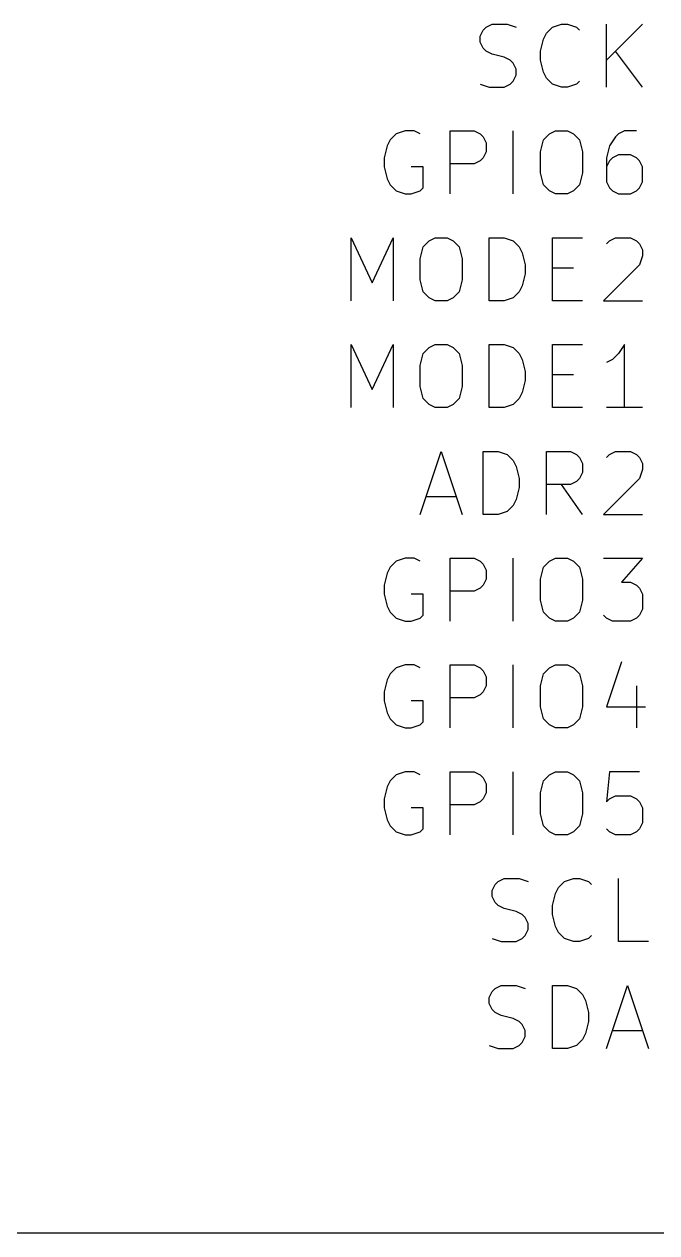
# Model space of a CAD drawing. Header units: millimetres. Extents: x 10 to 287, y -200 to -10.
# Drawn here: x 125.74 to 140.77, y -130.81 to -102.06 of the extents above; entities that cross this region are included whole.
import ezdxf

# ---------------------------------------------------------------- set-up
doc = ezdxf.new("R2010")
doc.units = ezdxf.units.MM
doc.layers.add('GREENSIXTYFIVE', color=129, linetype='CONTINUOUS')
doc.layers.add('RED', color=14, linetype='CONTINUOUS')

msp = doc.modelspace()

# ---------------------------------------------------------------- linework, layer by layer
at = {"layer": 'GREENSIXTYFIVE', "linetype": 'CONTINUOUS'}
for p, q in [((136.577, -102.3502), (136.6484, -102.2074)), ((136.577, -102.3502), (136.6484, -102.2074)), ((136.6484, -102.2074), (136.7197, -102.1361)), ((136.6484, -102.2074), (136.7197, -102.1361)), ((136.7197, -102.1361), (136.8624, -102.0647)), ((136.7197, -102.1361), (136.8624, -102.0647)), ((136.8624, -102.0647), (137.2193, -102.0647)), ((136.8624, -102.0647), (137.2193, -102.0647)), ((137.2193, -102.0647), (137.4333, -102.1361)), ((137.2193, -102.0647), (137.4333, -102.1361)), ((138.0756, -102.4215), (138.1469, -102.2788)), ((138.0756, -102.4215), (138.1469, -102.2788)), ((138.1469, -102.2788), (138.2896, -102.1361)), ((138.1469, -102.2788), (138.2896, -102.1361)), ((138.2896, -102.1361), (138.5037, -102.0647)), ((138.2896, -102.1361), (138.5037, -102.0647)), ((138.5037, -102.0647), (138.6465, -102.0647)), ((138.5037, -102.0647), (138.6465, -102.0647)), ((138.6465, -102.0647), (138.8605, -102.1361)), ((138.6465, -102.0647), (138.8605, -102.1361)), ((138.8605, -102.1361), (138.9319, -102.2074)), ((138.8605, -102.1361), (138.9319, -102.2074)), ((139.5742, -103.5633), (139.5742, -102.0647)), ((140.4305, -102.0647), (139.5742, -102.9211)), ((139.5742, -103.5633), (139.5742, -102.0647)), ((140.4305, -102.0647), (139.5742, -102.9211)), ((136.577, -102.4929), (136.577, -102.3502)), ((136.577, -102.4929), (136.577, -102.3502)), ((136.6484, -102.6356), (136.577, -102.4929)), ((136.6484, -102.6356), (136.577, -102.4929)), ((138.0042, -102.707), (138.0756, -102.4215)), ((138.0042, -102.707), (138.0756, -102.4215)), ((136.7197, -102.707), (136.6484, -102.6356)), ((136.7197, -102.707), (136.6484, -102.6356)), ((136.8624, -102.7783), (136.7197, -102.707)), ((136.8624, -102.7783), (136.7197, -102.707)), ((137.1479, -102.8497), (136.8624, -102.7783)), ((137.1479, -102.8497), (136.8624, -102.7783)), ((137.2906, -102.9211), (137.1479, -102.8497)), ((137.2906, -102.9211), (137.1479, -102.8497)), ((138.0042, -102.9211), (138.0042, -102.707)), ((138.0042, -102.9211), (138.0042, -102.707)), ((140.4305, -103.5633), (139.7882, -102.707)), ((140.4305, -103.5633), (139.7882, -102.707)), ((137.362, -102.9924), (137.2906, -102.9211)), ((137.362, -102.9924), (137.2906, -102.9211)), ((137.4333, -103.1351), (137.362, -102.9924)), ((137.4333, -103.1351), (137.362, -102.9924)), ((137.4333, -103.2779), (137.4333, -103.1351)), ((137.4333, -103.2779), (137.4333, -103.1351)), ((138.0756, -103.2065), (138.0042, -102.9211)), ((138.0756, -103.2065), (138.0042, -102.9211)), ((137.2906, -103.492), (137.362, -103.4206)), ((137.2906, -103.492), (137.362, -103.4206)), ((137.362, -103.4206), (137.4333, -103.2779)), ((137.362, -103.4206), (137.4333, -103.2779)), ((138.1469, -103.3492), (138.0756, -103.2065)), ((138.1469, -103.3492), (138.0756, -103.2065)), ((138.2896, -103.492), (138.1469, -103.3492)), ((138.2896, -103.492), (138.1469, -103.3492)), ((138.9319, -103.4206), (138.8605, -103.492)), ((138.9319, -103.4206), (138.8605, -103.492)), ((136.577, -103.492), (136.7911, -103.5633)), ((136.577, -103.492), (136.7911, -103.5633)), ((136.7911, -103.5633), (137.1479, -103.5633)), ((136.7911, -103.5633), (137.1479, -103.5633)), ((137.1479, -103.5633), (137.2906, -103.492)), ((137.1479, -103.5633), (137.2906, -103.492)), ((138.5037, -103.5633), (138.2896, -103.492)), ((138.5037, -103.5633), (138.2896, -103.492)), ((138.6465, -103.5633), (138.5037, -103.5633)), ((138.6465, -103.5633), (138.5037, -103.5633)), ((138.8605, -103.492), (138.6465, -103.5633)), ((138.8605, -103.492), (138.6465, -103.5633)), ((134.7929, -104.6047), (134.5788, -104.6761)), ((134.7929, -104.6047), (134.5788, -104.6761)), ((135.007, -104.6047), (134.7929, -104.6047)), ((135.007, -104.6047), (134.7929, -104.6047)), ((135.1497, -104.6761), (135.007, -104.6047)), ((135.1497, -104.6761), (135.007, -104.6047)), ((135.8634, -106.1033), (135.8634, -104.6047)), ((135.8634, -104.6047), (136.4343, -104.6047)), ((135.8634, -106.1033), (135.8634, -104.6047)), ((135.8634, -104.6047), (136.4343, -104.6047)), ((136.4343, -104.6047), (136.577, -104.6761)), ((136.4343, -104.6047), (136.577, -104.6761)), ((137.362, -106.1033), (137.362, -104.6047)), ((137.362, -106.1033), (137.362, -104.6047)), ((138.2183, -104.6761), (138.361, -104.6047)), ((138.2183, -104.6761), (138.361, -104.6047)), ((138.361, -104.6047), (138.6465, -104.6047)), ((138.361, -104.6047), (138.6465, -104.6047)), ((138.6465, -104.6047), (138.7892, -104.6761)), ((138.6465, -104.6047), (138.7892, -104.6761)), ((140.0024, -104.6047), (139.8596, -104.6761)), ((140.0024, -104.6047), (139.8596, -104.6761)), ((140.2878, -104.6047), (140.0024, -104.6047)), ((140.2878, -104.6047), (140.0024, -104.6047)), ((134.4361, -104.8188), (134.3648, -104.9615)), ((134.4361, -104.8188), (134.3648, -104.9615)), ((134.5788, -104.6761), (134.4361, -104.8188)), ((134.5788, -104.6761), (134.4361, -104.8188)), ((136.577, -104.6761), (136.6483, -104.7474)), ((136.577, -104.6761), (136.6483, -104.7474)), ((136.6483, -104.7474), (136.7197, -104.8902)), ((136.6483, -104.7474), (136.7197, -104.8902)), ((136.7197, -104.8902), (136.7197, -105.1042)), ((136.7197, -104.8902), (136.7197, -105.1042)), ((138.0042, -105.1042), (138.0756, -104.8188)), ((138.0042, -105.1042), (138.0756, -104.8188)), ((138.0756, -104.8188), (138.2183, -104.6761)), ((138.0756, -104.8188), (138.2183, -104.6761)), ((138.7892, -104.6761), (138.9319, -104.8188)), ((138.7892, -104.6761), (138.9319, -104.8188)), ((138.9319, -104.8188), (139.0033, -105.1042)), ((138.9319, -104.8188), (139.0033, -105.1042)), ((139.7883, -104.7474), (139.6456, -104.9615)), ((139.7883, -104.7474), (139.6456, -104.9615)), ((139.8596, -104.6761), (139.7883, -104.7474)), ((139.8596, -104.6761), (139.7883, -104.7474)), ((134.3648, -104.9615), (134.2934, -105.247)), ((134.3648, -104.9615), (134.2934, -105.247)), ((136.7197, -105.1042), (136.6483, -105.247)), ((136.7197, -105.1042), (136.6483, -105.247)), ((138.0042, -105.6038), (138.0042, -105.1042)), ((138.0042, -105.6038), (138.0042, -105.1042)), ((139.0033, -105.1042), (139.0033, -105.6038)), ((139.0033, -105.1042), (139.0033, -105.6038)), ((139.6456, -104.9615), (139.5742, -105.247)), ((139.6456, -104.9615), (139.5742, -105.247)), ((139.8596, -105.1756), (139.7169, -105.247)), ((139.8596, -105.1756), (139.7169, -105.247)), ((140.1451, -105.1756), (139.8596, -105.1756)), ((140.1451, -105.1756), (139.8596, -105.1756)), ((140.2878, -105.247), (140.1451, -105.1756)), ((140.2878, -105.247), (140.1451, -105.1756)), ((134.2934, -105.247), (134.2934, -105.4611)), ((134.2934, -105.247), (134.2934, -105.4611)), ((134.2934, -105.4611), (134.3648, -105.7465)), ((134.2934, -105.4611), (134.3648, -105.7465)), ((135.2211, -105.4611), (134.9357, -105.4611)), ((135.2211, -105.4611), (134.9357, -105.4611)), ((135.2211, -105.9606), (135.2211, -105.4611)), ((135.2211, -105.9606), (135.2211, -105.4611)), ((136.4343, -105.3897), (135.8634, -105.3897)), ((136.4343, -105.3897), (135.8634, -105.3897)), ((136.577, -105.3183), (136.4343, -105.3897)), ((136.577, -105.3183), (136.4343, -105.3897)), ((136.6483, -105.247), (136.577, -105.3183)), ((136.6483, -105.247), (136.577, -105.3183)), ((139.5742, -105.247), (139.5742, -105.8179)), ((139.5742, -105.247), (139.5742, -105.8179)), ((139.6456, -105.3183), (139.5742, -105.4611)), ((139.6456, -105.3183), (139.5742, -105.4611)), ((139.7169, -105.247), (139.6456, -105.3183)), ((139.7169, -105.247), (139.6456, -105.3183)), ((140.3592, -105.3183), (140.2878, -105.247)), ((140.3592, -105.3183), (140.2878, -105.247)), ((140.4305, -105.4611), (140.3592, -105.3183)), ((140.4305, -105.4611), (140.3592, -105.3183)), ((140.4305, -105.8179), (140.4305, -105.4611)), ((140.4305, -105.8179), (140.4305, -105.4611)), ((134.3648, -105.7465), (134.4361, -105.8892)), ((134.3648, -105.7465), (134.4361, -105.8892)), ((138.0756, -105.8892), (138.0042, -105.6038)), ((138.0756, -105.8892), (138.0042, -105.6038)), ((139.0033, -105.6038), (138.9319, -105.8892)), ((139.0033, -105.6038), (138.9319, -105.8892)), ((134.4361, -105.8892), (134.5788, -106.032)), ((134.4361, -105.8892), (134.5788, -106.032)), ((134.5788, -106.032), (134.7929, -106.1033)), ((134.5788, -106.032), (134.7929, -106.1033)), ((134.9357, -106.1033), (135.1497, -106.032)), ((134.9357, -106.1033), (135.1497, -106.032)), ((135.1497, -106.032), (135.2211, -105.9606)), ((135.1497, -106.032), (135.2211, -105.9606)), ((138.2183, -106.032), (138.0756, -105.8892)), ((138.2183, -106.032), (138.0756, -105.8892)), ((138.361, -106.1033), (138.2183, -106.032)), ((138.361, -106.1033), (138.2183, -106.032)), ((138.7892, -106.032), (138.6465, -106.1033)), ((138.7892, -106.032), (138.6465, -106.1033)), ((138.9319, -105.8892), (138.7892, -106.032)), ((138.9319, -105.8892), (138.7892, -106.032)), ((139.5742, -105.8179), (139.6456, -105.9606)), ((139.5742, -105.8179), (139.6456, -105.9606)), ((139.6456, -105.9606), (139.7169, -106.032)), ((139.6456, -105.9606), (139.7169, -106.032)), ((139.7169, -106.032), (139.8596, -106.1033)), ((139.7169, -106.032), (139.8596, -106.1033)), ((140.1451, -106.1033), (140.2878, -106.032)), ((140.1451, -106.1033), (140.2878, -106.032)), ((140.2878, -106.032), (140.3592, -105.9606)), ((140.2878, -106.032), (140.3592, -105.9606)), ((140.3592, -105.9606), (140.4305, -105.8179)), ((140.3592, -105.9606), (140.4305, -105.8179)), ((134.7929, -106.1033), (134.9357, -106.1033)), ((134.7929, -106.1033), (134.9357, -106.1033)), ((138.6465, -106.1033), (138.361, -106.1033)), ((138.6465, -106.1033), (138.361, -106.1033)), ((139.8596, -106.1033), (140.1451, -106.1033)), ((139.8596, -106.1033), (140.1451, -106.1033)), ((133.5084, -108.6433), (133.5084, -107.1447)), ((133.5084, -107.1447), (134.0079, -108.2151)), ((133.5084, -108.6433), (133.5084, -107.1447)), ((133.5084, -107.1447), (134.0079, -108.2151)), ((134.0079, -108.2151), (134.5074, -107.1447)), ((134.0079, -108.2151), (134.5074, -107.1447)), ((134.5074, -107.1447), (134.5074, -108.6433)), ((134.5074, -107.1447), (134.5074, -108.6433)), ((135.2211, -107.3588), (135.3638, -107.2161)), ((135.2211, -107.3588), (135.3638, -107.2161)), ((135.3638, -107.2161), (135.5065, -107.1447)), ((135.3638, -107.2161), (135.5065, -107.1447)), ((135.5065, -107.1447), (135.792, -107.1447)), ((135.5065, -107.1447), (135.792, -107.1447)), ((135.792, -107.1447), (135.9347, -107.2161)), ((135.792, -107.1447), (135.9347, -107.2161)), ((135.9347, -107.2161), (136.0774, -107.3588)), ((135.9347, -107.2161), (136.0774, -107.3588)), ((136.7911, -108.6433), (136.7911, -107.1447)), ((136.7911, -107.1447), (137.1479, -107.1447)), ((136.7911, -108.6433), (136.7911, -107.1447)), ((136.7911, -107.1447), (137.1479, -107.1447)), ((137.1479, -107.1447), (137.362, -107.2161)), ((137.1479, -107.1447), (137.362, -107.2161)), ((137.362, -107.2161), (137.5047, -107.3588)), ((137.362, -107.2161), (137.5047, -107.3588)), ((138.2897, -108.6433), (138.2897, -107.1447)), ((138.2897, -107.1447), (139.0033, -107.1447)), ((138.2897, -108.6433), (138.2897, -107.1447)), ((138.2897, -107.1447), (139.0033, -107.1447)), ((139.5742, -107.2874), (139.6456, -107.2161)), ((139.5742, -107.2874), (139.6456, -107.2161)), ((139.6456, -107.2161), (139.7883, -107.1447)), ((139.6456, -107.2161), (139.7883, -107.1447)), ((139.7883, -107.1447), (140.1451, -107.1447)), ((139.7883, -107.1447), (140.1451, -107.1447)), ((140.1451, -107.1447), (140.2878, -107.2161)), ((140.1451, -107.1447), (140.2878, -107.2161)), ((140.2878, -107.2161), (140.3592, -107.2874)), ((140.2878, -107.2161), (140.3592, -107.2874)), ((135.1497, -107.6442), (135.2211, -107.3588)), ((135.1497, -107.6442), (135.2211, -107.3588)), ((136.0774, -107.3588), (136.1488, -107.6442)), ((136.0774, -107.3588), (136.1488, -107.6442)), ((137.5047, -107.3588), (137.576, -107.5015)), ((137.5047, -107.3588), (137.576, -107.5015)), ((137.576, -107.5015), (137.6474, -107.787)), ((137.576, -107.5015), (137.6474, -107.787)), ((140.3592, -107.2874), (140.4305, -107.4302)), ((140.3592, -107.2874), (140.4305, -107.4302)), ((140.4305, -107.4302), (140.4305, -107.5729)), ((140.4305, -107.4302), (140.4305, -107.5729)), ((135.1497, -108.1438), (135.1497, -107.6442)), ((135.1497, -108.1438), (135.1497, -107.6442)), ((136.1488, -107.6442), (136.1488, -108.1438)), ((136.1488, -107.6442), (136.1488, -108.1438)), ((137.6474, -107.787), (137.6474, -108.0011)), ((137.6474, -107.787), (137.6474, -108.0011)), ((140.3592, -107.787), (139.5028, -108.6433)), ((140.3592, -107.787), (139.5028, -108.6433)), ((140.4305, -107.5729), (140.3592, -107.787)), ((140.4305, -107.5729), (140.3592, -107.787)), ((137.6474, -108.0011), (137.576, -108.2865)), ((137.6474, -108.0011), (137.576, -108.2865)), ((138.2897, -107.8583), (138.7892, -107.8583)), ((138.2897, -107.8583), (138.7892, -107.8583)), ((135.2211, -108.4292), (135.1497, -108.1438)), ((135.2211, -108.4292), (135.1497, -108.1438)), ((136.1488, -108.1438), (136.0774, -108.4292)), ((136.1488, -108.1438), (136.0774, -108.4292)), ((137.576, -108.2865), (137.5047, -108.4292)), ((137.576, -108.2865), (137.5047, -108.4292)), ((135.3638, -108.572), (135.2211, -108.4292)), ((135.3638, -108.572), (135.2211, -108.4292)), ((135.5065, -108.6433), (135.3638, -108.572)), ((135.5065, -108.6433), (135.3638, -108.572)), ((135.792, -108.6433), (135.5065, -108.6433)), ((135.792, -108.6433), (135.5065, -108.6433)), ((135.9347, -108.572), (135.792, -108.6433)), ((135.9347, -108.572), (135.792, -108.6433)), ((136.0774, -108.4292), (135.9347, -108.572)), ((136.0774, -108.4292), (135.9347, -108.572)), ((137.1479, -108.6433), (136.7911, -108.6433)), ((137.1479, -108.6433), (136.7911, -108.6433)), ((137.362, -108.572), (137.1479, -108.6433)), ((137.362, -108.572), (137.1479, -108.6433)), ((137.5047, -108.4292), (137.362, -108.572)), ((137.5047, -108.4292), (137.362, -108.572)), ((139.0033, -108.6433), (138.2897, -108.6433)), ((139.0033, -108.6433), (138.2897, -108.6433)), ((139.5028, -108.6433), (140.4305, -108.6433)), ((139.5028, -108.6433), (140.4305, -108.6433)), ((133.5084, -111.1833), (133.5084, -109.6847)), ((133.5084, -109.6847), (134.0079, -110.7551)), ((133.5084, -111.1833), (133.5084, -109.6847)), ((133.5084, -109.6847), (134.0079, -110.7551)), ((134.0079, -110.7551), (134.5074, -109.6847)), ((134.0079, -110.7551), (134.5074, -109.6847)), ((134.5074, -109.6847), (134.5074, -111.1833)), ((134.5074, -109.6847), (134.5074, -111.1833)), ((135.2211, -109.8988), (135.3638, -109.7561)), ((135.2211, -109.8988), (135.3638, -109.7561)), ((135.3638, -109.7561), (135.5065, -109.6847)), ((135.3638, -109.7561), (135.5065, -109.6847)), ((135.5065, -109.6847), (135.792, -109.6847)), ((135.5065, -109.6847), (135.792, -109.6847)), ((135.792, -109.6847), (135.9347, -109.7561)), ((135.792, -109.6847), (135.9347, -109.7561)), ((135.9347, -109.7561), (136.0774, -109.8988)), ((135.9347, -109.7561), (136.0774, -109.8988)), ((136.7911, -111.1833), (136.7911, -109.6847)), ((136.7911, -109.6847), (137.1479, -109.6847)), ((136.7911, -111.1833), (136.7911, -109.6847)), ((136.7911, -109.6847), (137.1479, -109.6847)), ((137.1479, -109.6847), (137.362, -109.7561)), ((137.1479, -109.6847), (137.362, -109.7561)), ((137.362, -109.7561), (137.5047, -109.8988)), ((137.362, -109.7561), (137.5047, -109.8988)), ((138.2897, -111.1833), (138.2897, -109.6847)), ((138.2897, -109.6847), (139.0033, -109.6847)), ((138.2897, -111.1833), (138.2897, -109.6847)), ((138.2897, -109.6847), (139.0033, -109.6847)), ((140.0024, -109.6847), (139.8596, -109.8988)), ((140.0024, -109.6847), (139.8596, -109.8988)), ((140.0024, -111.1833), (140.0024, -109.6847)), ((140.0024, -111.1833), (140.0024, -109.6847)), ((135.1497, -110.1842), (135.2211, -109.8988)), ((135.1497, -110.1842), (135.2211, -109.8988)), ((136.0774, -109.8988), (136.1488, -110.1842)), ((136.0774, -109.8988), (136.1488, -110.1842)), ((137.5047, -109.8988), (137.576, -110.0415)), ((137.5047, -109.8988), (137.576, -110.0415)), ((137.576, -110.0415), (137.6474, -110.327)), ((137.576, -110.0415), (137.6474, -110.327)), ((139.7169, -110.0415), (139.5742, -110.1129)), ((139.7169, -110.0415), (139.5742, -110.1129)), ((139.8596, -109.8988), (139.7169, -110.0415)), ((139.8596, -109.8988), (139.7169, -110.0415)), ((135.1497, -110.6838), (135.1497, -110.1842)), ((135.1497, -110.6838), (135.1497, -110.1842)), ((136.1488, -110.1842), (136.1488, -110.6838)), ((136.1488, -110.1842), (136.1488, -110.6838)), ((137.6474, -110.327), (137.6474, -110.5411)), ((137.6474, -110.327), (137.6474, -110.5411)), ((137.6474, -110.5411), (137.576, -110.8265)), ((137.6474, -110.5411), (137.576, -110.8265)), ((138.2897, -110.3983), (138.7892, -110.3983)), ((138.2897, -110.3983), (138.7892, -110.3983)), ((135.2211, -110.9692), (135.1497, -110.6838)), ((135.2211, -110.9692), (135.1497, -110.6838)), ((136.1488, -110.6838), (136.0774, -110.9692)), ((136.1488, -110.6838), (136.0774, -110.9692)), ((137.576, -110.8265), (137.5047, -110.9692)), ((137.576, -110.8265), (137.5047, -110.9692)), ((135.3638, -111.112), (135.2211, -110.9692)), ((135.3638, -111.112), (135.2211, -110.9692)), ((135.5065, -111.1833), (135.3638, -111.112)), ((135.5065, -111.1833), (135.3638, -111.112)), ((135.792, -111.1833), (135.5065, -111.1833)), ((135.792, -111.1833), (135.5065, -111.1833)), ((135.9347, -111.112), (135.792, -111.1833)), ((135.9347, -111.112), (135.792, -111.1833)), ((136.0774, -110.9692), (135.9347, -111.112)), ((136.0774, -110.9692), (135.9347, -111.112)), ((137.1479, -111.1833), (136.7911, -111.1833)), ((137.1479, -111.1833), (136.7911, -111.1833)), ((137.362, -111.112), (137.1479, -111.1833)), ((137.362, -111.112), (137.1479, -111.1833)), ((137.5047, -110.9692), (137.362, -111.112)), ((137.5047, -110.9692), (137.362, -111.112)), ((139.0033, -111.1833), (138.2897, -111.1833)), ((139.0033, -111.1833), (138.2897, -111.1833)), ((140.4305, -111.1833), (139.5742, -111.1833)), ((140.4305, -111.1833), (139.5742, -111.1833)), ((135.1498, -113.7233), (135.6493, -112.2247)), ((135.1498, -113.7233), (135.6493, -112.2247)), ((135.6493, -112.2247), (136.1488, -113.7233)), ((135.6493, -112.2247), (136.1488, -113.7233)), ((136.6484, -113.7233), (136.6484, -112.2247)), ((136.6484, -112.2247), (137.0052, -112.2247)), ((136.6484, -113.7233), (136.6484, -112.2247)), ((136.6484, -112.2247), (137.0052, -112.2247)), ((137.0052, -112.2247), (137.2193, -112.2961)), ((137.0052, -112.2247), (137.2193, -112.2961)), ((137.2193, -112.2961), (137.362, -112.4388)), ((137.2193, -112.2961), (137.362, -112.4388)), ((138.147, -113.7233), (138.147, -112.2247)), ((138.147, -112.2247), (138.7179, -112.2247)), ((138.147, -113.7233), (138.147, -112.2247)), ((138.147, -112.2247), (138.7179, -112.2247)), ((138.7179, -112.2247), (138.8606, -112.2961)), ((138.7179, -112.2247), (138.8606, -112.2961)), ((138.8606, -112.2961), (138.9319, -112.3674)), ((138.8606, -112.2961), (138.9319, -112.3674)), ((138.9319, -112.3674), (139.0033, -112.5102)), ((138.9319, -112.3674), (139.0033, -112.5102)), ((139.5742, -112.3674), (139.6456, -112.2961)), ((139.5742, -112.3674), (139.6456, -112.2961)), ((139.6456, -112.2961), (139.7883, -112.2247)), ((139.6456, -112.2961), (139.7883, -112.2247)), ((139.7883, -112.2247), (140.1451, -112.2247)), ((139.7883, -112.2247), (140.1451, -112.2247)), ((140.1451, -112.2247), (140.2878, -112.2961)), ((140.1451, -112.2247), (140.2878, -112.2961)), ((140.2878, -112.2961), (140.3592, -112.3674)), ((140.2878, -112.2961), (140.3592, -112.3674)), ((140.3592, -112.3674), (140.4305, -112.5102)), ((140.3592, -112.3674), (140.4305, -112.5102)), ((137.362, -112.4388), (137.4333, -112.5815)), ((137.362, -112.4388), (137.4333, -112.5815)), ((137.4333, -112.5815), (137.5047, -112.867)), ((137.4333, -112.5815), (137.5047, -112.867)), ((139.0033, -112.5102), (139.0033, -112.7242)), ((139.0033, -112.5102), (139.0033, -112.7242)), ((140.4305, -112.6529), (140.3592, -112.867)), ((140.4305, -112.6529), (140.3592, -112.867)), ((140.4305, -112.5102), (140.4305, -112.6529)), ((140.4305, -112.5102), (140.4305, -112.6529)), ((137.5047, -112.867), (137.5047, -113.0811)), ((137.5047, -112.867), (137.5047, -113.0811)), ((138.8606, -112.9383), (138.7179, -113.0097)), ((138.8606, -112.9383), (138.7179, -113.0097)), ((138.9319, -112.867), (138.8606, -112.9383)), ((138.9319, -112.867), (138.8606, -112.9383)), ((139.0033, -112.7242), (138.9319, -112.867)), ((139.0033, -112.7242), (138.9319, -112.867)), ((140.3592, -112.867), (139.5028, -113.7233)), ((140.3592, -112.867), (139.5028, -113.7233)), ((137.5047, -113.0811), (137.4333, -113.3665)), ((137.5047, -113.0811), (137.4333, -113.3665)), ((138.7179, -113.0097), (138.147, -113.0097)), ((138.7179, -113.0097), (138.147, -113.0097)), ((139.0033, -113.7233), (138.5038, -113.0097)), ((139.0033, -113.7233), (138.5038, -113.0097)), ((135.2925, -113.2951), (136.0061, -113.2951)), ((135.2925, -113.2951), (136.0061, -113.2951)), ((137.362, -113.5092), (137.2193, -113.652)), ((137.362, -113.5092), (137.2193, -113.652)), ((137.4333, -113.3665), (137.362, -113.5092)), ((137.4333, -113.3665), (137.362, -113.5092)), ((137.0052, -113.7233), (136.6484, -113.7233)), ((137.0052, -113.7233), (136.6484, -113.7233)), ((137.2193, -113.652), (137.0052, -113.7233)), ((137.2193, -113.652), (137.0052, -113.7233)), ((139.5028, -113.7233), (140.4305, -113.7233)), ((139.5028, -113.7233), (140.4305, -113.7233)), ((134.4361, -114.9788), (134.3648, -115.1215)), ((134.4361, -114.9788), (134.3648, -115.1215)), ((134.5788, -114.8361), (134.4361, -114.9788)), ((134.5788, -114.8361), (134.4361, -114.9788)), ((134.7929, -114.7647), (134.5788, -114.8361)), ((134.7929, -114.7647), (134.5788, -114.8361)), ((135.007, -114.7647), (134.7929, -114.7647)), ((135.007, -114.7647), (134.7929, -114.7647)), ((135.1497, -114.8361), (135.007, -114.7647)), ((135.1497, -114.8361), (135.007, -114.7647)), ((135.8634, -116.2633), (135.8634, -114.7647)), ((135.8634, -114.7647), (136.4343, -114.7647)), ((135.8634, -116.2633), (135.8634, -114.7647)), ((135.8634, -114.7647), (136.4343, -114.7647)), ((136.4343, -114.7647), (136.577, -114.8361)), ((136.4343, -114.7647), (136.577, -114.8361)), ((136.577, -114.8361), (136.6483, -114.9074)), ((136.577, -114.8361), (136.6483, -114.9074)), ((136.6483, -114.9074), (136.7197, -115.0502)), ((136.6483, -114.9074), (136.7197, -115.0502)), ((137.362, -116.2633), (137.362, -114.7647)), ((137.362, -116.2633), (137.362, -114.7647)), ((138.0042, -115.2642), (138.0756, -114.9788)), ((138.0042, -115.2642), (138.0756, -114.9788)), ((138.0756, -114.9788), (138.2183, -114.8361)), ((138.0756, -114.9788), (138.2183, -114.8361)), ((138.2183, -114.8361), (138.361, -114.7647)), ((138.2183, -114.8361), (138.361, -114.7647)), ((138.361, -114.7647), (138.6465, -114.7647)), ((138.361, -114.7647), (138.6465, -114.7647)), ((138.6465, -114.7647), (138.7892, -114.8361)), ((138.6465, -114.7647), (138.7892, -114.8361)), ((138.7892, -114.8361), (138.9319, -114.9788)), ((138.7892, -114.8361), (138.9319, -114.9788)), ((138.9319, -114.9788), (139.0033, -115.2642)), ((138.9319, -114.9788), (139.0033, -115.2642)), ((139.5028, -114.7647), (140.4305, -114.7647)), ((139.5028, -114.7647), (140.4305, -114.7647)), ((140.4305, -114.7647), (139.931, -115.3356)), ((140.4305, -114.7647), (139.931, -115.3356)), ((134.3648, -115.1215), (134.2934, -115.407)), ((134.3648, -115.1215), (134.2934, -115.407)), ((136.7197, -115.2642), (136.6483, -115.407)), ((136.7197, -115.2642), (136.6483, -115.407)), ((136.7197, -115.0502), (136.7197, -115.2642)), ((136.7197, -115.0502), (136.7197, -115.2642)), ((138.0042, -115.7638), (138.0042, -115.2642)), ((138.0042, -115.7638), (138.0042, -115.2642)), ((139.0033, -115.2642), (139.0033, -115.7638)), ((139.0033, -115.2642), (139.0033, -115.7638)), ((134.2934, -115.407), (134.2934, -115.6211)), ((134.2934, -115.407), (134.2934, -115.6211)), ((136.4343, -115.5497), (135.8634, -115.5497)), ((136.4343, -115.5497), (135.8634, -115.5497)), ((136.577, -115.4783), (136.4343, -115.5497)), ((136.577, -115.4783), (136.4343, -115.5497)), ((136.6483, -115.407), (136.577, -115.4783)), ((136.6483, -115.407), (136.577, -115.4783)), ((139.931, -115.3356), (140.1451, -115.3356)), ((139.931, -115.3356), (140.1451, -115.3356)), ((140.1451, -115.3356), (140.2878, -115.407)), ((140.1451, -115.3356), (140.2878, -115.407)), ((140.2878, -115.407), (140.3592, -115.4783)), ((140.2878, -115.407), (140.3592, -115.4783)), ((140.3592, -115.4783), (140.4305, -115.6211)), ((140.3592, -115.4783), (140.4305, -115.6211)), ((134.2934, -115.6211), (134.3648, -115.9065)), ((134.2934, -115.6211), (134.3648, -115.9065)), ((135.2211, -115.6211), (134.9357, -115.6211)), ((135.2211, -115.6211), (134.9357, -115.6211)), ((135.2211, -116.1206), (135.2211, -115.6211)), ((135.2211, -116.1206), (135.2211, -115.6211)), ((138.0756, -116.0492), (138.0042, -115.7638)), ((138.0756, -116.0492), (138.0042, -115.7638)), ((139.0033, -115.7638), (138.9319, -116.0492)), ((139.0033, -115.7638), (138.9319, -116.0492)), ((140.4305, -115.6211), (140.4305, -115.9779)), ((140.4305, -115.6211), (140.4305, -115.9779)), ((134.3648, -115.9065), (134.4361, -116.0492)), ((134.3648, -115.9065), (134.4361, -116.0492)), ((134.4361, -116.0492), (134.5788, -116.192)), ((134.4361, -116.0492), (134.5788, -116.192)), ((135.1497, -116.192), (135.2211, -116.1206)), ((135.1497, -116.192), (135.2211, -116.1206)), ((138.2183, -116.192), (138.0756, -116.0492)), ((138.2183, -116.192), (138.0756, -116.0492)), ((138.9319, -116.0492), (138.7892, -116.192)), ((138.9319, -116.0492), (138.7892, -116.192)), ((139.5742, -116.192), (139.5028, -116.1206)), ((139.5742, -116.192), (139.5028, -116.1206)), ((140.3592, -116.1206), (140.2878, -116.192)), ((140.3592, -116.1206), (140.2878, -116.192)), ((140.4305, -115.9779), (140.3592, -116.1206)), ((140.4305, -115.9779), (140.3592, -116.1206)), ((134.5788, -116.192), (134.7929, -116.2633)), ((134.5788, -116.192), (134.7929, -116.2633)), ((134.7929, -116.2633), (134.9357, -116.2633)), ((134.7929, -116.2633), (134.9357, -116.2633)), ((134.9357, -116.2633), (135.1497, -116.192)), ((134.9357, -116.2633), (135.1497, -116.192)), ((138.361, -116.2633), (138.2183, -116.192)), ((138.361, -116.2633), (138.2183, -116.192)), ((138.6465, -116.2633), (138.361, -116.2633)), ((138.6465, -116.2633), (138.361, -116.2633)), ((138.7892, -116.192), (138.6465, -116.2633)), ((138.7892, -116.192), (138.6465, -116.2633)), ((139.7169, -116.2633), (139.5742, -116.192)), ((139.7169, -116.2633), (139.5742, -116.192)), ((140.1451, -116.2633), (139.7169, -116.2633)), ((140.1451, -116.2633), (139.7169, -116.2633)), ((140.2878, -116.192), (140.1451, -116.2633)), ((140.2878, -116.192), (140.1451, -116.2633)), ((139.931, -117.2334), (139.5742, -118.3038)), ((139.931, -117.2334), (139.5742, -118.3038)), ((134.4361, -117.5188), (134.3648, -117.6615)), ((134.4361, -117.5188), (134.3648, -117.6615)), ((134.5788, -117.3761), (134.4361, -117.5188)), ((134.5788, -117.3761), (134.4361, -117.5188)), ((134.7929, -117.3047), (134.5788, -117.3761)), ((134.7929, -117.3047), (134.5788, -117.3761)), ((135.007, -117.3047), (134.7929, -117.3047)), ((135.007, -117.3047), (134.7929, -117.3047)), ((135.1497, -117.3761), (135.007, -117.3047)), ((135.1497, -117.3761), (135.007, -117.3047)), ((135.8634, -118.8033), (135.8634, -117.3047)), ((135.8634, -117.3047), (136.4343, -117.3047)), ((135.8634, -118.8033), (135.8634, -117.3047)), ((135.8634, -117.3047), (136.4343, -117.3047)), ((136.4343, -117.3047), (136.577, -117.3761)), ((136.4343, -117.3047), (136.577, -117.3761)), ((136.577, -117.3761), (136.6483, -117.4474)), ((136.577, -117.3761), (136.6483, -117.4474)), ((136.6483, -117.4474), (136.7197, -117.5902)), ((136.6483, -117.4474), (136.7197, -117.5902)), ((137.362, -118.8033), (137.362, -117.3047)), ((137.362, -118.8033), (137.362, -117.3047)), ((138.0042, -117.8042), (138.0756, -117.5188)), ((138.0042, -117.8042), (138.0756, -117.5188)), ((138.0756, -117.5188), (138.2183, -117.3761)), ((138.0756, -117.5188), (138.2183, -117.3761)), ((138.2183, -117.3761), (138.361, -117.3047)), ((138.2183, -117.3761), (138.361, -117.3047)), ((138.361, -117.3047), (138.6465, -117.3047)), ((138.361, -117.3047), (138.6465, -117.3047)), ((138.6465, -117.3047), (138.7892, -117.3761)), ((138.6465, -117.3047), (138.7892, -117.3761)), ((138.7892, -117.3761), (138.9319, -117.5188)), ((138.7892, -117.3761), (138.9319, -117.5188)), ((138.9319, -117.5188), (139.0033, -117.8042)), ((138.9319, -117.5188), (139.0033, -117.8042)), ((134.3648, -117.6615), (134.2934, -117.947)), ((134.3648, -117.6615), (134.2934, -117.947)), ((136.7197, -117.8042), (136.6483, -117.947)), ((136.7197, -117.8042), (136.6483, -117.947)), ((136.7197, -117.5902), (136.7197, -117.8042)), ((136.7197, -117.5902), (136.7197, -117.8042)), ((138.0042, -118.3038), (138.0042, -117.8042)), ((138.0042, -118.3038), (138.0042, -117.8042)), ((139.0033, -117.8042), (139.0033, -118.3038)), ((139.0033, -117.8042), (139.0033, -118.3038)), ((140.2878, -117.8042), (140.2878, -118.8033)), ((140.2878, -117.8042), (140.2878, -118.8033)), ((134.2934, -117.947), (134.2934, -118.1611)), ((134.2934, -117.947), (134.2934, -118.1611)), ((136.4343, -118.0897), (135.8634, -118.0897)), ((136.4343, -118.0897), (135.8634, -118.0897)), ((136.577, -118.0183), (136.4343, -118.0897)), ((136.577, -118.0183), (136.4343, -118.0897)), ((136.6483, -117.947), (136.577, -118.0183)), ((136.6483, -117.947), (136.577, -118.0183)), ((134.2934, -118.1611), (134.3648, -118.4465)), ((134.2934, -118.1611), (134.3648, -118.4465)), ((135.2211, -118.1611), (134.9357, -118.1611)), ((135.2211, -118.1611), (134.9357, -118.1611)), ((135.2211, -118.6606), (135.2211, -118.1611)), ((135.2211, -118.6606), (135.2211, -118.1611)), ((138.0756, -118.5892), (138.0042, -118.3038)), ((138.0756, -118.5892), (138.0042, -118.3038)), ((139.0033, -118.3038), (138.9319, -118.5892)), ((139.0033, -118.3038), (138.9319, -118.5892)), ((139.5742, -118.3038), (140.5019, -118.3038)), ((139.5742, -118.3038), (140.5019, -118.3038)), ((134.3648, -118.4465), (134.4361, -118.5892)), ((134.3648, -118.4465), (134.4361, -118.5892)), ((134.4361, -118.5892), (134.5788, -118.732)), ((134.4361, -118.5892), (134.5788, -118.732)), ((135.1497, -118.732), (135.2211, -118.6606)), ((135.1497, -118.732), (135.2211, -118.6606)), ((138.2183, -118.732), (138.0756, -118.5892)), ((138.2183, -118.732), (138.0756, -118.5892)), ((138.9319, -118.5892), (138.7892, -118.732)), ((138.9319, -118.5892), (138.7892, -118.732)), ((134.5788, -118.732), (134.7929, -118.8033)), ((134.5788, -118.732), (134.7929, -118.8033)), ((134.7929, -118.8033), (134.9357, -118.8033)), ((134.7929, -118.8033), (134.9357, -118.8033)), ((134.9357, -118.8033), (135.1497, -118.732)), ((134.9357, -118.8033), (135.1497, -118.732)), ((138.361, -118.8033), (138.2183, -118.732)), ((138.361, -118.8033), (138.2183, -118.732)), ((138.6465, -118.8033), (138.361, -118.8033)), ((138.6465, -118.8033), (138.361, -118.8033)), ((138.7892, -118.732), (138.6465, -118.8033)), ((138.7892, -118.732), (138.6465, -118.8033)), ((134.7929, -119.8447), (134.5788, -119.9161)), ((134.7929, -119.8447), (134.5788, -119.9161)), ((135.007, -119.8447), (134.7929, -119.8447)), ((135.007, -119.8447), (134.7929, -119.8447)), ((135.1497, -119.9161), (135.007, -119.8447)), ((135.1497, -119.9161), (135.007, -119.8447)), ((135.8634, -121.3433), (135.8634, -119.8447)), ((135.8634, -119.8447), (136.4343, -119.8447)), ((135.8634, -121.3433), (135.8634, -119.8447)), ((135.8634, -119.8447), (136.4343, -119.8447)), ((136.4343, -119.8447), (136.577, -119.9161)), ((136.4343, -119.8447), (136.577, -119.9161)), ((137.362, -121.3433), (137.362, -119.8447)), ((137.362, -121.3433), (137.362, -119.8447)), ((138.2183, -119.9161), (138.361, -119.8447)), ((138.2183, -119.9161), (138.361, -119.8447)), ((138.361, -119.8447), (138.6465, -119.8447)), ((138.361, -119.8447), (138.6465, -119.8447)), ((138.6465, -119.8447), (138.7892, -119.9161)), ((138.6465, -119.8447), (138.7892, -119.9161)), ((139.6456, -119.8447), (139.5742, -120.5583)), ((139.6456, -119.8447), (139.5742, -120.5583)), ((140.3592, -119.8447), (139.6456, -119.8447)), ((140.3592, -119.8447), (139.6456, -119.8447)), ((134.4361, -120.0588), (134.3648, -120.2015)), ((134.4361, -120.0588), (134.3648, -120.2015)), ((134.5788, -119.9161), (134.4361, -120.0588)), ((134.5788, -119.9161), (134.4361, -120.0588)), ((136.577, -119.9161), (136.6483, -119.9874)), ((136.577, -119.9161), (136.6483, -119.9874)), ((136.6483, -119.9874), (136.7197, -120.1302)), ((136.6483, -119.9874), (136.7197, -120.1302)), ((136.7197, -120.1302), (136.7197, -120.3442)), ((136.7197, -120.1302), (136.7197, -120.3442)), ((138.0042, -120.3442), (138.0756, -120.0588)), ((138.0042, -120.3442), (138.0756, -120.0588)), ((138.0756, -120.0588), (138.2183, -119.9161)), ((138.0756, -120.0588), (138.2183, -119.9161)), ((138.7892, -119.9161), (138.9319, -120.0588)), ((138.7892, -119.9161), (138.9319, -120.0588)), ((138.9319, -120.0588), (139.0033, -120.3442)), ((138.9319, -120.0588), (139.0033, -120.3442)), ((134.3648, -120.2015), (134.2934, -120.487)), ((134.3648, -120.2015), (134.2934, -120.487)), ((136.7197, -120.3442), (136.6483, -120.487)), ((136.7197, -120.3442), (136.6483, -120.487)), ((138.0042, -120.8438), (138.0042, -120.3442)), ((138.0042, -120.8438), (138.0042, -120.3442)), ((139.0033, -120.3442), (139.0033, -120.8438)), ((139.0033, -120.3442), (139.0033, -120.8438)), ((139.6456, -120.487), (139.7883, -120.4156)), ((139.6456, -120.487), (139.7883, -120.4156)), ((139.7883, -120.4156), (140.1451, -120.4156)), ((139.7883, -120.4156), (140.1451, -120.4156)), ((140.1451, -120.4156), (140.2878, -120.487)), ((140.1451, -120.4156), (140.2878, -120.487)), ((134.2934, -120.487), (134.2934, -120.7011)), ((134.2934, -120.487), (134.2934, -120.7011)), ((134.2934, -120.7011), (134.3648, -120.9865)), ((134.2934, -120.7011), (134.3648, -120.9865)), ((135.2211, -120.7011), (134.9357, -120.7011)), ((135.2211, -120.7011), (134.9357, -120.7011)), ((135.2211, -121.2006), (135.2211, -120.7011)), ((135.2211, -121.2006), (135.2211, -120.7011)), ((136.4343, -120.6297), (135.8634, -120.6297)), ((136.4343, -120.6297), (135.8634, -120.6297)), ((136.577, -120.5583), (136.4343, -120.6297)), ((136.577, -120.5583), (136.4343, -120.6297)), ((136.6483, -120.487), (136.577, -120.5583)), ((136.6483, -120.487), (136.577, -120.5583)), ((139.5742, -120.5583), (139.6456, -120.487)), ((139.5742, -120.5583), (139.6456, -120.487)), ((140.2878, -120.487), (140.3592, -120.5583)), ((140.2878, -120.487), (140.3592, -120.5583)), ((140.3592, -120.5583), (140.4305, -120.7011)), ((140.3592, -120.5583), (140.4305, -120.7011)), ((140.4305, -120.7011), (140.4305, -121.0579)), ((140.4305, -120.7011), (140.4305, -121.0579)), ((134.3648, -120.9865), (134.4361, -121.1292)), ((134.3648, -120.9865), (134.4361, -121.1292)), ((138.0756, -121.1292), (138.0042, -120.8438)), ((138.0756, -121.1292), (138.0042, -120.8438)), ((139.0033, -120.8438), (138.9319, -121.1292)), ((139.0033, -120.8438), (138.9319, -121.1292)), ((134.4361, -121.1292), (134.5788, -121.272)), ((134.4361, -121.1292), (134.5788, -121.272)), ((134.5788, -121.272), (134.7929, -121.3433)), ((134.5788, -121.272), (134.7929, -121.3433)), ((134.9357, -121.3433), (135.1497, -121.272)), ((134.9357, -121.3433), (135.1497, -121.272)), ((135.1497, -121.272), (135.2211, -121.2006)), ((135.1497, -121.272), (135.2211, -121.2006)), ((138.2183, -121.272), (138.0756, -121.1292)), ((138.2183, -121.272), (138.0756, -121.1292)), ((138.361, -121.3433), (138.2183, -121.272)), ((138.361, -121.3433), (138.2183, -121.272)), ((138.7892, -121.272), (138.6465, -121.3433)), ((138.7892, -121.272), (138.6465, -121.3433)), ((138.9319, -121.1292), (138.7892, -121.272)), ((138.9319, -121.1292), (138.7892, -121.272)), ((139.6456, -121.272), (139.5742, -121.2006)), ((139.6456, -121.272), (139.5742, -121.2006)), ((139.7883, -121.3433), (139.6456, -121.272)), ((139.7883, -121.3433), (139.6456, -121.272)), ((140.2878, -121.272), (140.1451, -121.3433)), ((140.2878, -121.272), (140.1451, -121.3433)), ((140.3592, -121.2006), (140.2878, -121.272)), ((140.3592, -121.2006), (140.2878, -121.272)), ((140.4305, -121.0579), (140.3592, -121.2006)), ((140.4305, -121.0579), (140.3592, -121.2006)), ((134.7929, -121.3433), (134.9357, -121.3433)), ((134.7929, -121.3433), (134.9357, -121.3433)), ((138.6465, -121.3433), (138.361, -121.3433)), ((138.6465, -121.3433), (138.361, -121.3433)), ((140.1451, -121.3433), (139.7883, -121.3433)), ((140.1451, -121.3433), (139.7883, -121.3433)), ((137.0051, -122.4561), (137.1478, -122.3847)), ((137.0051, -122.4561), (137.1478, -122.3847)), ((137.1478, -122.3847), (137.5047, -122.3847)), ((137.1478, -122.3847), (137.5047, -122.3847)), ((137.5047, -122.3847), (137.7187, -122.4561)), ((137.5047, -122.3847), (137.7187, -122.4561)), ((138.575, -122.4561), (138.7891, -122.3847)), ((138.575, -122.4561), (138.7891, -122.3847)), ((138.7891, -122.3847), (138.9319, -122.3847)), ((138.7891, -122.3847), (138.9319, -122.3847)), ((138.9319, -122.3847), (139.1459, -122.4561)), ((138.9319, -122.3847), (139.1459, -122.4561)), ((139.8596, -123.8833), (139.8596, -122.3847)), ((139.8596, -123.8833), (139.8596, -122.3847)), ((136.8624, -122.6702), (136.9338, -122.5274)), ((136.8624, -122.6702), (136.9338, -122.5274)), ((136.8624, -122.8129), (136.8624, -122.6702)), ((136.8624, -122.8129), (136.8624, -122.6702)), ((136.9338, -122.5274), (137.0051, -122.4561)), ((136.9338, -122.5274), (137.0051, -122.4561)), ((138.2896, -123.027), (138.361, -122.7415)), ((138.2896, -123.027), (138.361, -122.7415)), ((138.361, -122.7415), (138.4323, -122.5988)), ((138.361, -122.7415), (138.4323, -122.5988)), ((138.4323, -122.5988), (138.575, -122.4561)), ((138.4323, -122.5988), (138.575, -122.4561)), ((139.1459, -122.4561), (139.2173, -122.5274)), ((139.1459, -122.4561), (139.2173, -122.5274)), ((136.9338, -122.9556), (136.8624, -122.8129)), ((136.9338, -122.9556), (136.8624, -122.8129)), ((137.0051, -123.027), (136.9338, -122.9556)), ((137.0051, -123.027), (136.9338, -122.9556)), ((137.1478, -123.0983), (137.0051, -123.027)), ((137.1478, -123.0983), (137.0051, -123.027)), ((138.2896, -123.2411), (138.2896, -123.027)), ((138.2896, -123.2411), (138.2896, -123.027)), ((137.4333, -123.1697), (137.1478, -123.0983)), ((137.4333, -123.1697), (137.1478, -123.0983)), ((137.576, -123.2411), (137.4333, -123.1697)), ((137.576, -123.2411), (137.4333, -123.1697)), ((137.6474, -123.3124), (137.576, -123.2411)), ((137.6474, -123.3124), (137.576, -123.2411)), ((137.7187, -123.4551), (137.6474, -123.3124)), ((137.7187, -123.4551), (137.6474, -123.3124)), ((138.361, -123.5265), (138.2896, -123.2411)), ((138.361, -123.5265), (138.2896, -123.2411)), ((137.6474, -123.7406), (137.7187, -123.5979)), ((137.6474, -123.7406), (137.7187, -123.5979)), ((137.7187, -123.5979), (137.7187, -123.4551)), ((137.7187, -123.5979), (137.7187, -123.4551)), ((138.4323, -123.6692), (138.361, -123.5265)), ((138.4323, -123.6692), (138.361, -123.5265)), ((136.8624, -123.812), (137.0765, -123.8833)), ((136.8624, -123.812), (137.0765, -123.8833)), ((137.0765, -123.8833), (137.4333, -123.8833)), ((137.0765, -123.8833), (137.4333, -123.8833)), ((137.4333, -123.8833), (137.576, -123.812)), ((137.4333, -123.8833), (137.576, -123.812)), ((137.576, -123.812), (137.6474, -123.7406)), ((137.576, -123.812), (137.6474, -123.7406)), ((138.575, -123.812), (138.4323, -123.6692)), ((138.575, -123.812), (138.4323, -123.6692)), ((138.7891, -123.8833), (138.575, -123.812)), ((138.7891, -123.8833), (138.575, -123.812)), ((138.9319, -123.8833), (138.7891, -123.8833)), ((138.9319, -123.8833), (138.7891, -123.8833)), ((139.1459, -123.812), (138.9319, -123.8833)), ((139.1459, -123.812), (138.9319, -123.8833)), ((139.2173, -123.7406), (139.1459, -123.812)), ((139.2173, -123.7406), (139.1459, -123.812)), ((140.5732, -123.8833), (139.8596, -123.8833)), ((140.5732, -123.8833), (139.8596, -123.8833)), ((136.8625, -125.0674), (136.9338, -124.9961)), ((136.8625, -125.0674), (136.9338, -124.9961)), ((136.9338, -124.9961), (137.0765, -124.9247)), ((136.9338, -124.9961), (137.0765, -124.9247)), ((137.0765, -124.9247), (137.4334, -124.9247)), ((137.0765, -124.9247), (137.4334, -124.9247)), ((137.4334, -124.9247), (137.6474, -124.9961)), ((137.4334, -124.9247), (137.6474, -124.9961)), ((138.2897, -126.4233), (138.2897, -124.9247)), ((138.2897, -124.9247), (138.6465, -124.9247)), ((138.2897, -126.4233), (138.2897, -124.9247)), ((138.2897, -124.9247), (138.6465, -124.9247)), ((138.6465, -124.9247), (138.8606, -124.9961)), ((138.6465, -124.9247), (138.8606, -124.9961)), ((138.8606, -124.9961), (139.0033, -125.1388)), ((138.8606, -124.9961), (139.0033, -125.1388)), ((139.5742, -126.4233), (140.0737, -124.9247)), ((139.5742, -126.4233), (140.0737, -124.9247)), ((140.0737, -124.9247), (140.5732, -126.4233)), ((140.0737, -124.9247), (140.5732, -126.4233)), ((136.7911, -125.2102), (136.8625, -125.0674)), ((136.7911, -125.2102), (136.8625, -125.0674)), ((136.7911, -125.3529), (136.7911, -125.2102)), ((136.7911, -125.3529), (136.7911, -125.2102)), ((139.0033, -125.1388), (139.0746, -125.2815)), ((139.0033, -125.1388), (139.0746, -125.2815)), ((139.0746, -125.2815), (139.146, -125.567)), ((139.0746, -125.2815), (139.146, -125.567)), ((136.8625, -125.4956), (136.7911, -125.3529)), ((136.8625, -125.4956), (136.7911, -125.3529)), ((136.9338, -125.567), (136.8625, -125.4956)), ((136.9338, -125.567), (136.8625, -125.4956)), ((137.0765, -125.6383), (136.9338, -125.567)), ((137.0765, -125.6383), (136.9338, -125.567)), ((139.146, -125.567), (139.146, -125.7811)), ((139.146, -125.567), (139.146, -125.7811)), ((137.362, -125.7097), (137.0765, -125.6383)), ((137.362, -125.7097), (137.0765, -125.6383)), ((137.5047, -125.7811), (137.362, -125.7097)), ((137.5047, -125.7811), (137.362, -125.7097)), ((137.5761, -125.8524), (137.5047, -125.7811)), ((137.5761, -125.8524), (137.5047, -125.7811)), ((137.6474, -125.9951), (137.5761, -125.8524)), ((137.6474, -125.9951), (137.5761, -125.8524)), ((139.146, -125.7811), (139.0746, -126.0665)), ((139.146, -125.7811), (139.0746, -126.0665)), ((137.5761, -126.2806), (137.6474, -126.1379)), ((137.5761, -126.2806), (137.6474, -126.1379)), ((137.6474, -126.1379), (137.6474, -125.9951)), ((137.6474, -126.1379), (137.6474, -125.9951)), ((139.0746, -126.0665), (139.0033, -126.2092)), ((139.0746, -126.0665), (139.0033, -126.2092)), ((139.7169, -125.9951), (140.4305, -125.9951)), ((139.7169, -125.9951), (140.4305, -125.9951)), ((136.7911, -126.352), (137.0052, -126.4233)), ((136.7911, -126.352), (137.0052, -126.4233)), ((137.0052, -126.4233), (137.362, -126.4233)), ((137.0052, -126.4233), (137.362, -126.4233)), ((137.362, -126.4233), (137.5047, -126.352)), ((137.362, -126.4233), (137.5047, -126.352)), ((137.5047, -126.352), (137.5761, -126.2806)), ((137.5047, -126.352), (137.5761, -126.2806)), ((138.6465, -126.4233), (138.2897, -126.4233)), ((138.6465, -126.4233), (138.2897, -126.4233)), ((138.8606, -126.352), (138.6465, -126.4233)), ((138.8606, -126.352), (138.6465, -126.4233)), ((139.0033, -126.2092), (138.8606, -126.352)), ((139.0033, -126.2092), (138.8606, -126.352))]:
    msp.add_line(p, q, dxfattribs=at)
at = {"layer": 'RED', "linetype": 'CONTINUOUS'}
msp.add_line((110.49, -130.81), (140.97, -130.81), dxfattribs=at)

doc.saveas('drawing.dxf')
